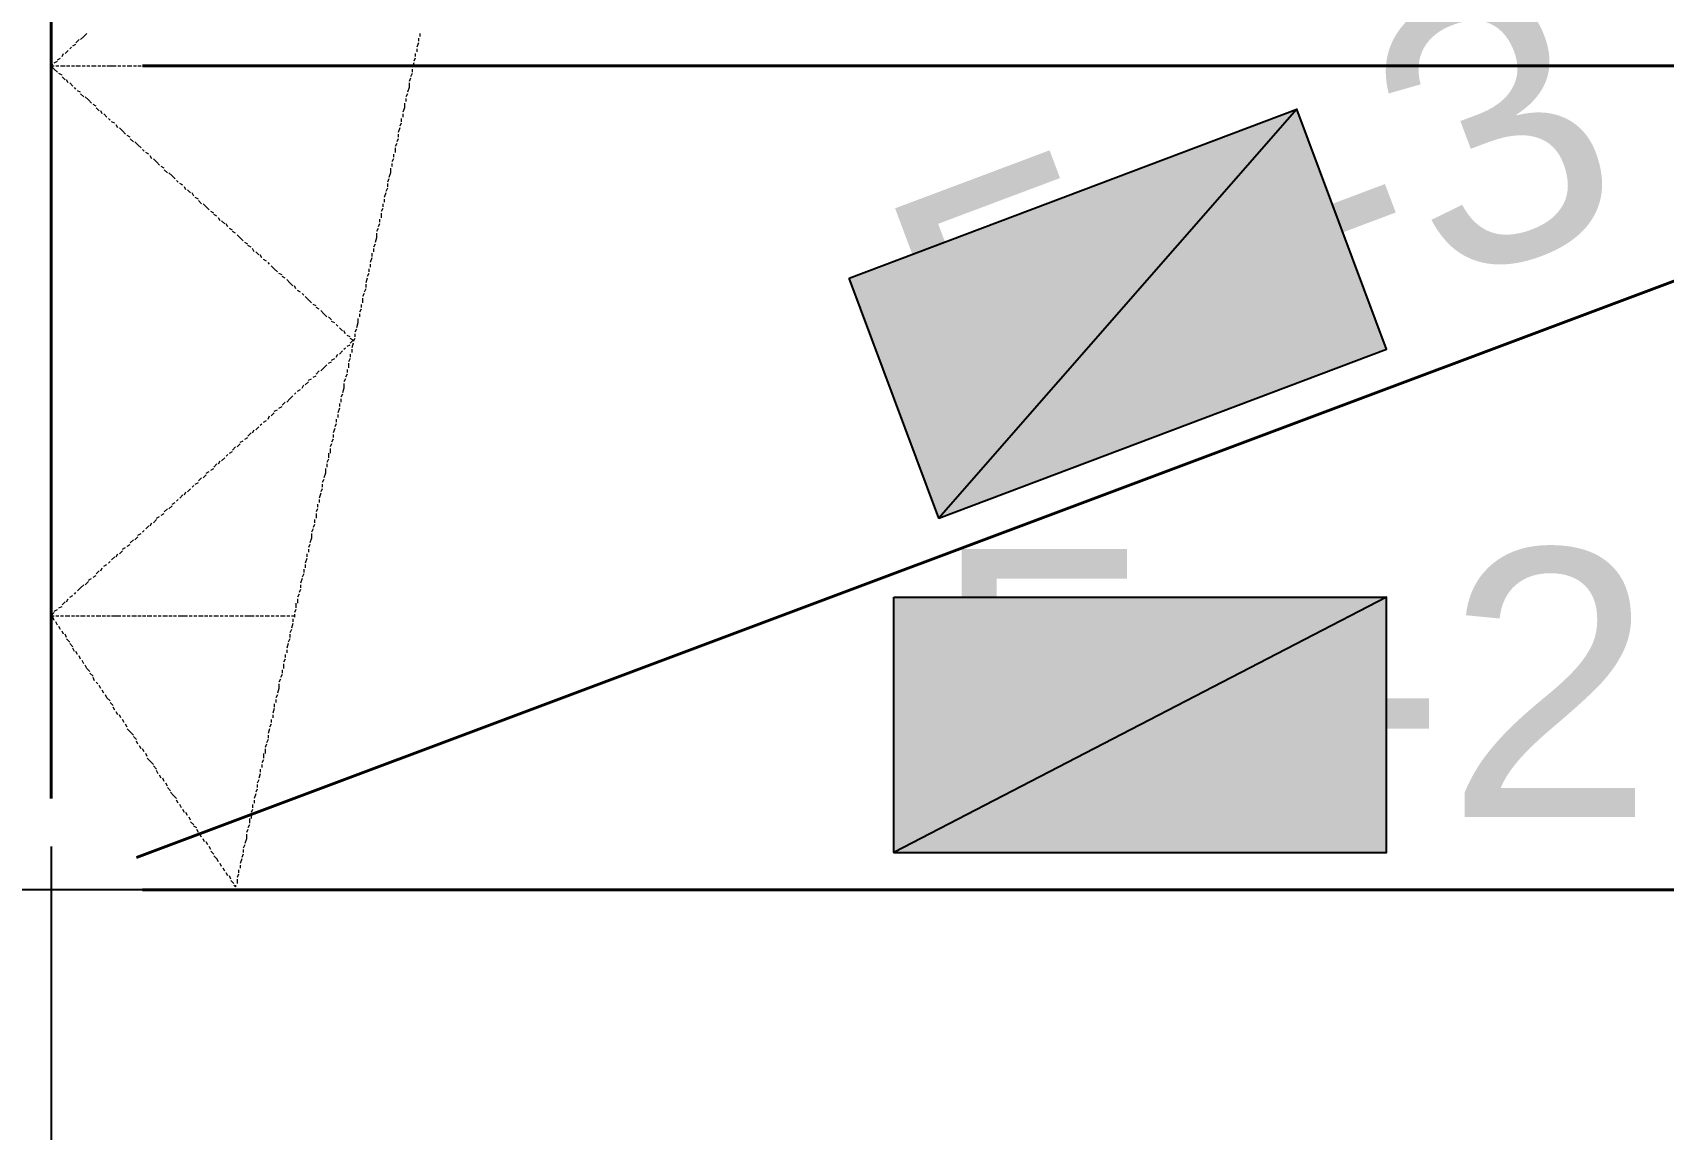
# Model space of a CAD drawing. Extents: x 8 to 21351, y 0 to 420.
# Drawn here: x 15722.33 to 15744.61, y 305.7 to 320.69 of the extents above; entities that cross this region are included whole.
import ezdxf

# ---------------------------------------------------------------- set-up
doc = ezdxf.new("R2010")
doc.units = 0
doc.styles.add('TEYPDFCAD_TEXT', font='arial.ttf')

msp = doc.modelspace()

# ---------------------------------------------------------------- hatches: boundary and pattern name
at = {"true_color": 0xffffff}
h = msp.add_hatch(color=0, dxfattribs=at)
h.paths.add_polyline_path([(15733.488, 317.331), (15739.605, 319.638), (15734.715, 314.05)])
h.paths.add_polyline_path([(15739.605, 319.638), (15734.715, 314.05), (15740.832, 316.357)])
h = msp.add_hatch(color=0, dxfattribs=at)
h.paths.add_polyline_path([(15734.101, 312.97), (15740.832, 312.97), (15734.101, 309.478)])
h.paths.add_polyline_path([(15740.832, 312.97), (15734.101, 309.478), (15740.832, 309.478)])

# ---------------------------------------------------------------- linework, layer by layer
at = {"color": 7, "lineweight": 40}
for p, q in [((15722.587, 397.743), (15722.587, 310.219)), ((15751.331, 320.23), (15723.836, 320.23)), ((15751.416, 319.786), (15723.751, 309.414)), ((15751.331, 308.97), (15723.836, 308.97))]:
    msp.add_line(p, q, dxfattribs=at)
at = {"color": 7, "lineweight": 25}
for p, q in [((15722.587, 333.565), (15722.587, 313.563)), ((15722.587, 312.081), (15722.587, 311.065)), ((15722.587, 309.562), (15722.587, 296.164)), ((15726.079, 308.97), (15706.077, 308.97)), ((15728.577, 308.97), (15727.582, 308.97)), ((15750.082, 308.97), (15730.08, 308.97))]:
    msp.add_line(p, q, dxfattribs=at)
at = {"color": 7, "lineweight": 5}
for p, q in [((15722.587, 320.675), (15722.587, 320.611)), ((15722.989, 320.59), (15723.031, 320.633)), ((15723.031, 320.633), (15723.074, 320.675)), ((15727.624, 320.675), (15727.624, 320.633)), ((15722.587, 320.59), (15722.587, 320.548)), ((15722.587, 320.527), (15722.587, 320.485)), ((15722.587, 320.463), (15722.587, 320.421)), ((15722.777, 320.4), (15722.82, 320.442)), ((15722.841, 320.463), (15722.862, 320.485)), ((15722.883, 320.506), (15722.925, 320.527)), ((15722.925, 320.548), (15722.968, 320.59)), ((15727.603, 320.548), (15727.582, 320.485)), ((15727.582, 320.463), (15727.582, 320.421)), ((15727.603, 320.611), (15727.603, 320.569)), ((15722.587, 320.4), (15722.587, 320.336)), ((15722.587, 320.315), (15722.587, 320.273)), ((15722.587, 320.23), (15722.608, 320.252)), ((15722.587, 320.252), (15722.587, 320.209)), ((15722.587, 320.23), (15722.629, 320.23)), ((15722.629, 320.188), (15722.587, 320.23)), ((15722.587, 320.188), (15722.587, 320.125)), ((15722.629, 320.273), (15722.671, 320.294)), ((15722.671, 320.146), (15722.629, 320.188)), ((15722.65, 320.23), (15722.693, 320.23)), ((15722.671, 320.315), (15722.714, 320.336)), ((15722.714, 320.23), (15722.777, 320.23)), ((15722.735, 320.358), (15722.756, 320.4)), ((15722.798, 320.23), (15722.841, 320.23)), ((15722.862, 320.23), (15722.904, 320.23)), ((15722.925, 320.23), (15722.989, 320.23)), ((15723.01, 320.23), (15723.052, 320.23)), ((15723.074, 320.23), (15723.116, 320.23)), ((15723.137, 320.23), (15723.201, 320.23)), ((15723.222, 320.23), (15723.264, 320.23)), ((15723.285, 320.23), (15723.328, 320.23)), ((15723.349, 320.23), (15723.412, 320.23)), ((15723.412, 320.23), (15723.476, 320.23)), ((15723.497, 320.23), (15723.539, 320.23)), ((15723.56, 320.23), (15723.603, 320.23)), ((15723.624, 320.23), (15723.687, 320.23)), ((15723.709, 320.23), (15723.751, 320.23)), ((15723.772, 320.23), (15723.814, 320.23)), ((15723.836, 320.23), (15723.899, 320.23)), ((15723.92, 320.23), (15723.963, 320.23)), ((15723.984, 320.23), (15724.026, 320.23)), ((15724.047, 320.23), (15724.111, 320.23)), ((15724.132, 320.23), (15724.174, 320.23)), ((15724.195, 320.23), (15724.238, 320.23)), ((15724.259, 320.23), (15724.322, 320.23)), ((15724.322, 320.23), (15724.386, 320.23)), ((15724.407, 320.23), (15724.449, 320.23)), ((15724.471, 320.23), (15724.513, 320.23)), ((15724.534, 320.23), (15724.598, 320.23)), ((15724.619, 320.23), (15724.661, 320.23)), ((15724.682, 320.23), (15724.725, 320.23)), ((15724.746, 320.23), (15724.809, 320.23)), ((15724.83, 320.23), (15724.873, 320.23)), ((15724.894, 320.23), (15724.936, 320.23)), ((15724.957, 320.23), (15725.021, 320.23)), ((15725.042, 320.23), (15725.084, 320.23)), ((15725.106, 320.23), (15725.148, 320.23)), ((15725.169, 320.23), (15725.233, 320.23)), ((15725.233, 320.23), (15725.296, 320.23)), ((15725.317, 320.23), (15725.36, 320.23)), ((15725.381, 320.23), (15725.423, 320.23)), ((15725.444, 320.23), (15725.508, 320.23)), ((15725.529, 320.23), (15725.571, 320.23)), ((15725.592, 320.23), (15725.635, 320.23)), ((15725.656, 320.23), (15725.719, 320.23)), ((15725.741, 320.23), (15725.783, 320.23)), ((15725.804, 320.23), (15725.846, 320.23)), ((15725.868, 320.23), (15725.931, 320.23)), ((15725.952, 320.23), (15725.995, 320.23)), ((15726.016, 320.23), (15726.058, 320.23)), ((15726.079, 320.23), (15726.143, 320.23)), ((15726.143, 320.23), (15726.206, 320.23)), ((15726.227, 320.23), (15726.27, 320.23)), ((15726.291, 320.23), (15726.333, 320.23)), ((15726.354, 320.23), (15726.418, 320.23)), ((15726.439, 320.23), (15726.481, 320.23)), ((15726.503, 320.23), (15726.545, 320.23)), ((15726.566, 320.23), (15726.63, 320.23)), ((15726.651, 320.23), (15726.693, 320.23)), ((15726.714, 320.23), (15726.757, 320.23)), ((15726.778, 320.23), (15726.841, 320.23)), ((15726.862, 320.23), (15726.905, 320.23)), ((15726.926, 320.23), (15726.968, 320.23)), ((15726.989, 320.23), (15727.032, 320.23)), ((15727.053, 320.23), (15727.116, 320.23)), ((15727.138, 320.23), (15727.18, 320.23)), ((15727.201, 320.23), (15727.243, 320.23)), ((15727.265, 320.23), (15727.328, 320.23)), ((15727.349, 320.23), (15727.392, 320.23)), ((15727.413, 320.23), (15727.455, 320.23)), ((15727.476, 320.23), (15727.54, 320.23)), ((15727.54, 320.273), (15727.519, 320.209)), ((15727.519, 320.188), (15727.519, 320.146)), ((15727.561, 320.336), (15727.54, 320.294)), ((15727.561, 320.4), (15727.561, 320.358)), ((15722.587, 320.103), (15722.587, 320.061)), ((15722.587, 320.04), (15722.587, 319.998)), ((15722.587, 319.976), (15722.587, 319.913)), ((15722.735, 320.103), (15722.693, 320.125)), ((15722.777, 320.04), (15722.735, 320.082)), ((15722.82, 319.998), (15722.798, 320.04)), ((15722.883, 319.955), (15722.841, 319.998)), ((15727.497, 320.061), (15727.476, 320.019)), ((15727.476, 319.998), (15727.476, 319.934)), ((15727.519, 320.125), (15727.497, 320.082)), ((15722.587, 319.892), (15722.587, 319.849)), ((15722.587, 319.828), (15722.587, 319.786)), ((15722.587, 319.765), (15722.587, 319.701)), ((15722.925, 319.913), (15722.904, 319.934)), ((15722.989, 319.871), (15722.947, 319.892)), ((15723.031, 319.807), (15722.989, 319.849)), ((15723.095, 319.765), (15723.052, 319.807)), ((15723.137, 319.723), (15723.095, 319.765)), ((15727.455, 319.849), (15727.434, 319.807)), ((15727.434, 319.786), (15727.434, 319.744)), ((15727.476, 319.934), (15727.455, 319.871)), ((15722.587, 319.68), (15722.587, 319.638)), ((15722.587, 319.617), (15722.587, 319.574)), ((15722.587, 319.553), (15722.587, 319.511)), ((15723.201, 319.68), (15723.158, 319.701)), ((15723.243, 319.617), (15723.201, 319.659)), ((15723.285, 319.574), (15723.264, 319.617)), ((15723.349, 319.532), (15723.306, 319.574)), ((15727.413, 319.659), (15727.392, 319.596)), ((15727.392, 319.574), (15727.392, 319.532)), ((15727.413, 319.723), (15727.413, 319.659)), ((15722.587, 319.49), (15722.587, 319.426)), ((15722.587, 319.405), (15722.587, 319.363)), ((15722.587, 319.341), (15722.587, 319.299)), ((15723.391, 319.49), (15723.37, 319.511)), ((15723.455, 319.447), (15723.412, 319.468)), ((15723.497, 319.384), (15723.476, 319.426)), ((15723.56, 319.341), (15723.518, 319.384)), ((15723.603, 319.299), (15723.56, 319.341)), ((15727.349, 319.384), (15727.328, 319.32)), ((15727.328, 319.299), (15727.328, 319.257)), ((15727.37, 319.447), (15727.349, 319.405)), ((15727.37, 319.511), (15727.37, 319.468)), ((15722.587, 319.278), (15722.587, 319.214)), ((15722.587, 319.193), (15722.587, 319.151)), ((15722.587, 319.13), (15722.587, 319.087)), ((15722.587, 319.066), (15722.587, 319.003)), ((15723.666, 319.257), (15723.624, 319.278)), ((15723.709, 319.193), (15723.666, 319.236)), ((15723.772, 319.151), (15723.73, 319.193)), ((15723.814, 319.109), (15723.772, 319.151)), ((15723.857, 319.066), (15723.836, 319.087)), ((15727.307, 319.172), (15727.286, 319.13)), ((15727.286, 319.109), (15727.286, 319.045)), ((15727.328, 319.236), (15727.307, 319.193)), ((15722.587, 318.982), (15722.587, 318.939)), ((15722.587, 318.918), (15722.587, 318.876)), ((15722.587, 318.855), (15722.587, 318.791)), ((15723.92, 319.024), (15723.878, 319.045)), ((15723.963, 318.961), (15723.941, 319.003)), ((15724.026, 318.918), (15723.984, 318.961)), ((15724.068, 318.876), (15724.026, 318.918)), ((15724.132, 318.834), (15724.09, 318.855)), ((15727.265, 318.961), (15727.243, 318.918)), ((15727.243, 318.897), (15727.243, 318.855)), ((15727.265, 319.024), (15727.265, 318.982)), ((15722.587, 318.77), (15722.587, 318.728)), ((15722.587, 318.706), (15722.587, 318.664)), ((15722.587, 318.643), (15722.587, 318.601)), ((15724.174, 318.77), (15724.132, 318.812)), ((15724.238, 318.728), (15724.195, 318.77)), ((15724.28, 318.685), (15724.238, 318.728)), ((15724.322, 318.643), (15724.301, 318.664)), ((15724.386, 318.601), (15724.344, 318.622)), ((15727.201, 318.685), (15727.18, 318.643)), ((15727.18, 318.622), (15727.18, 318.579)), ((15727.222, 318.77), (15727.201, 318.706)), ((15727.222, 318.834), (15727.222, 318.77)), ((15722.587, 318.579), (15722.587, 318.516)), ((15722.587, 318.495), (15722.587, 318.452)), ((15722.587, 318.431), (15722.587, 318.389)), ((15724.428, 318.537), (15724.407, 318.579)), ((15724.492, 318.495), (15724.449, 318.537)), ((15724.534, 318.452), (15724.513, 318.495)), ((15724.598, 318.41), (15724.555, 318.431)), ((15727.159, 318.495), (15727.138, 318.431)), ((15727.138, 318.41), (15727.138, 318.368)), ((15727.18, 318.558), (15727.159, 318.516)), ((15722.587, 318.368), (15722.587, 318.304)), ((15722.587, 318.283), (15722.587, 318.241)), ((15722.587, 318.22), (15722.587, 318.177)), ((15724.64, 318.347), (15724.598, 318.389)), ((15724.703, 318.304), (15724.661, 318.347)), ((15724.746, 318.262), (15724.703, 318.304)), ((15724.809, 318.22), (15724.767, 318.241)), ((15724.852, 318.177), (15724.809, 318.199)), ((15727.116, 318.283), (15727.095, 318.241)), ((15727.095, 318.22), (15727.095, 318.156)), ((15727.116, 318.347), (15727.116, 318.304)), ((15722.587, 318.156), (15722.587, 318.093)), ((15722.587, 318.072), (15722.587, 318.029)), ((15722.587, 318.008), (15722.587, 317.966)), ((15724.894, 318.114), (15724.873, 318.156)), ((15724.957, 318.072), (15724.915, 318.114)), ((15725, 318.029), (15724.979, 318.072)), ((15725.063, 317.987), (15725.021, 318.008)), ((15725.106, 317.944), (15725.063, 317.966)), ((15727.053, 318.008), (15727.032, 317.966)), ((15727.074, 318.072), (15727.053, 318.029)), ((15727.074, 318.135), (15727.074, 318.093)), ((15722.587, 317.944), (15722.587, 317.881)), ((15722.587, 317.86), (15722.587, 317.817)), ((15722.587, 317.796), (15722.587, 317.754)), ((15722.587, 317.733), (15722.587, 317.69)), ((15725.169, 317.881), (15725.127, 317.923)), ((15725.211, 317.839), (15725.169, 317.881)), ((15725.275, 317.796), (15725.233, 317.817)), ((15725.317, 317.754), (15725.275, 317.775)), ((15725.36, 317.69), (15725.338, 317.733)), ((15727.011, 317.796), (15726.989, 317.754)), ((15726.989, 317.733), (15726.989, 317.69)), ((15727.032, 317.881), (15727.011, 317.817)), ((15727.032, 317.944), (15727.032, 317.881)), ((15722.587, 317.669), (15722.587, 317.606)), ((15722.587, 317.585), (15722.587, 317.542)), ((15722.587, 317.521), (15722.587, 317.479)), ((15725.423, 317.648), (15725.381, 317.69)), ((15725.465, 317.606), (15725.444, 317.648)), ((15725.529, 317.563), (15725.487, 317.585)), ((15725.571, 317.521), (15725.55, 317.542)), ((15726.968, 317.606), (15726.947, 317.542)), ((15726.947, 317.521), (15726.947, 317.479)), ((15726.968, 317.669), (15726.968, 317.627)), ((15722.587, 317.458), (15722.587, 317.394)), ((15722.587, 317.373), (15722.587, 317.331)), ((15722.587, 317.31), (15722.587, 317.267)), ((15725.635, 317.458), (15725.592, 317.5)), ((15725.677, 317.415), (15725.635, 317.458)), ((15725.741, 317.373), (15725.698, 317.394)), ((15725.783, 317.331), (15725.741, 317.352)), ((15725.846, 317.267), (15725.804, 317.31)), ((15726.905, 317.331), (15726.884, 317.267)), ((15726.926, 317.394), (15726.905, 317.352)), ((15726.926, 317.458), (15726.926, 317.415)), ((15722.587, 317.246), (15722.587, 317.183)), ((15722.587, 317.161), (15722.587, 317.119)), ((15722.587, 317.098), (15722.587, 317.055)), ((15725.889, 317.225), (15725.846, 317.267)), ((15725.931, 317.183), (15725.91, 317.225)), ((15725.995, 317.14), (15725.952, 317.161)), ((15726.037, 317.098), (15726.016, 317.119)), ((15726.1, 317.034), (15726.058, 317.077)), ((15726.862, 317.119), (15726.841, 317.077)), ((15726.884, 317.183), (15726.862, 317.14)), ((15726.884, 317.246), (15726.884, 317.204)), ((15722.587, 317.034), (15722.587, 316.971)), ((15722.587, 316.95), (15722.587, 316.907)), ((15722.587, 316.886), (15722.587, 316.844)), ((15726.143, 316.992), (15726.1, 317.034)), ((15726.206, 316.95), (15726.164, 316.971)), ((15726.249, 316.907), (15726.206, 316.928)), ((15726.312, 316.844), (15726.27, 316.886)), ((15726.354, 316.801), (15726.312, 316.844)), ((15726.82, 316.907), (15726.799, 316.865)), ((15726.799, 316.844), (15726.799, 316.801)), ((15726.82, 316.971), (15726.82, 316.928)), ((15726.841, 317.055), (15726.841, 316.992)), ((15722.587, 316.823), (15722.587, 316.78)), ((15722.587, 316.759), (15722.587, 316.696)), ((15722.587, 316.675), (15722.587, 316.632)), ((15726.418, 316.759), (15726.376, 316.801)), ((15726.46, 316.717), (15726.418, 316.738)), ((15726.503, 316.675), (15726.481, 316.696)), ((15726.566, 316.611), (15726.524, 316.653)), ((15726.757, 316.632), (15726.735, 316.59)), ((15726.778, 316.717), (15726.757, 316.653)), ((15726.778, 316.78), (15726.778, 316.717)), ((15722.587, 316.611), (15722.587, 316.569)), ((15722.587, 316.548), (15722.587, 316.484)), ((15722.587, 316.463), (15722.587, 316.42)), ((15722.587, 316.399), (15722.587, 316.357)), ((15726.608, 316.569), (15726.587, 316.611)), ((15726.672, 316.526), (15726.63, 316.548)), ((15726.63, 316.399), (15726.672, 316.42)), ((15726.714, 316.484), (15726.672, 316.505)), ((15726.672, 316.442), (15726.714, 316.484)), ((15726.714, 316.442), (15726.693, 316.378)), ((15726.735, 316.505), (15726.714, 316.463)), ((15726.735, 316.569), (15726.735, 316.526)), ((15722.587, 316.336), (15722.587, 316.272)), ((15722.587, 316.251), (15722.587, 316.209)), ((15722.587, 316.188), (15722.587, 316.145)), ((15726.376, 316.166), (15726.418, 316.188)), ((15726.418, 316.209), (15726.46, 316.23)), ((15726.481, 316.251), (15726.503, 316.293)), ((15726.524, 316.293), (15726.566, 316.336)), ((15726.587, 316.357), (15726.608, 316.378)), ((15726.672, 316.23), (15726.651, 316.188)), ((15726.672, 316.293), (15726.672, 316.251)), ((15726.693, 316.357), (15726.693, 316.315)), ((15722.587, 316.124), (15722.587, 316.061)), ((15722.587, 316.039), (15722.587, 315.997)), ((15722.587, 315.976), (15722.587, 315.934)), ((15726.1, 315.934), (15726.143, 315.955)), ((15726.164, 315.976), (15726.206, 315.997)), ((15726.206, 316.018), (15726.249, 316.061)), ((15726.27, 316.061), (15726.312, 316.103)), ((15726.312, 316.103), (15726.354, 316.145)), ((15726.608, 315.955), (15726.587, 315.913)), ((15726.63, 316.018), (15726.608, 315.976)), ((15726.63, 316.082), (15726.63, 316.039)), ((15726.651, 316.166), (15726.651, 316.103)), ((15722.587, 315.913), (15722.587, 315.87)), ((15722.587, 315.849), (15722.587, 315.786)), ((15722.587, 315.764), (15722.587, 315.722)), ((15725.91, 315.743), (15725.931, 315.764)), ((15725.952, 315.786), (15725.995, 315.807)), ((15726.016, 315.828), (15726.037, 315.87)), ((15726.058, 315.87), (15726.1, 315.913)), ((15726.566, 315.743), (15726.545, 315.701)), ((15726.587, 315.828), (15726.566, 315.764)), ((15726.587, 315.891), (15726.587, 315.828)), ((15722.587, 315.701), (15722.587, 315.658)), ((15722.587, 315.637), (15722.587, 315.574)), ((15722.587, 315.553), (15722.587, 315.51)), ((15725.635, 315.51), (15725.677, 315.531)), ((15725.698, 315.553), (15725.741, 315.574)), ((15725.741, 315.595), (15725.783, 315.637)), ((15725.804, 315.637), (15725.846, 315.68)), ((15725.846, 315.68), (15725.889, 315.722)), ((15726.524, 315.553), (15726.503, 315.489)), ((15726.524, 315.616), (15726.524, 315.574)), ((15726.545, 315.68), (15726.545, 315.637)), ((15722.587, 315.489), (15722.587, 315.447)), ((15722.587, 315.426), (15722.587, 315.362)), ((15722.587, 315.341), (15722.587, 315.299)), ((15725.381, 315.256), (15725.423, 315.299)), ((15725.444, 315.32), (15725.465, 315.341)), ((15725.487, 315.362), (15725.529, 315.383)), ((15725.55, 315.404), (15725.571, 315.447)), ((15725.592, 315.447), (15725.635, 315.489)), ((15726.481, 315.341), (15726.46, 315.299)), ((15726.481, 315.404), (15726.481, 315.362)), ((15726.503, 315.468), (15726.503, 315.426)), ((15722.587, 315.277), (15722.587, 315.235)), ((15722.587, 315.214), (15722.587, 315.151)), ((15722.587, 315.129), (15722.587, 315.087)), ((15722.587, 315.066), (15722.587, 315.024)), ((15725.127, 315.024), (15725.169, 315.066)), ((15725.169, 315.087), (15725.211, 315.108)), ((15725.233, 315.129), (15725.275, 315.151)), ((15725.275, 315.172), (15725.317, 315.214)), ((15725.338, 315.214), (15725.36, 315.256)), ((15726.418, 315.066), (15726.397, 315.024)), ((15726.439, 315.129), (15726.418, 315.087)), ((15726.46, 315.277), (15726.439, 315.214)), ((15726.439, 315.193), (15726.439, 315.151)), ((15722.587, 315.002), (15722.587, 314.96)), ((15722.587, 314.939), (15722.587, 314.875)), ((15722.587, 314.854), (15722.587, 314.812)), ((15724.873, 314.791), (15724.894, 314.833)), ((15724.915, 314.833), (15724.957, 314.875)), ((15724.979, 314.896), (15725, 314.918)), ((15725.021, 314.939), (15725.063, 314.96)), ((15725.063, 314.981), (15725.106, 315.024)), ((15726.376, 314.854), (15726.354, 314.812)), ((15726.376, 314.939), (15726.376, 314.875)), ((15726.397, 315.002), (15726.397, 314.939)), ((15722.587, 314.791), (15722.587, 314.748)), ((15722.587, 314.727), (15722.587, 314.664)), ((15722.587, 314.642), (15722.587, 314.6)), ((15724.661, 314.6), (15724.703, 314.642)), ((15724.703, 314.664), (15724.746, 314.685)), ((15724.767, 314.706), (15724.809, 314.727)), ((15724.809, 314.748), (15724.852, 314.791)), ((15726.333, 314.664), (15726.312, 314.6)), ((15726.333, 314.727), (15726.333, 314.664)), ((15726.354, 314.791), (15726.354, 314.748)), ((15722.587, 314.579), (15722.587, 314.537)), ((15722.587, 314.515), (15722.587, 314.452)), ((15722.587, 314.431), (15722.587, 314.389)), ((15724.407, 314.367), (15724.428, 314.41)), ((15724.449, 314.41), (15724.492, 314.452)), ((15724.513, 314.473), (15724.534, 314.494)), ((15724.555, 314.515), (15724.598, 314.537)), ((15724.598, 314.558), (15724.64, 314.6)), ((15726.27, 314.389), (15726.249, 314.325)), ((15726.291, 314.452), (15726.27, 314.41)), ((15726.312, 314.579), (15726.291, 314.537)), ((15726.291, 314.515), (15726.291, 314.473)), ((15722.587, 314.367), (15722.587, 314.325)), ((15722.587, 314.304), (15722.587, 314.24)), ((15722.587, 314.24), (15722.587, 314.177)), ((15724.132, 314.134), (15724.174, 314.177)), ((15724.195, 314.177), (15724.238, 314.219)), ((15724.238, 314.24), (15724.28, 314.262)), ((15724.301, 314.283), (15724.322, 314.304)), ((15724.344, 314.325), (15724.386, 314.367)), ((15726.227, 314.177), (15726.206, 314.134)), ((15726.227, 314.24), (15726.227, 314.198)), ((15726.249, 314.304), (15726.249, 314.262)), ((15722.587, 314.156), (15722.587, 314.113)), ((15722.587, 314.092), (15722.587, 314.05)), ((15722.587, 314.029), (15722.587, 313.965)), ((15722.587, 313.944), (15722.587, 313.902)), ((15723.878, 313.902), (15723.92, 313.944)), ((15723.941, 313.944), (15723.963, 313.986)), ((15723.984, 313.986), (15724.026, 314.029)), ((15724.026, 314.05), (15724.068, 314.071)), ((15724.09, 314.092), (15724.132, 314.113)), ((15726.185, 313.965), (15726.164, 313.923)), ((15726.185, 314.029), (15726.185, 313.986)), ((15726.206, 314.113), (15726.206, 314.05)), ((15722.587, 313.88), (15722.587, 313.838)), ((15722.587, 313.817), (15722.587, 313.753)), ((15722.587, 313.732), (15722.587, 313.69)), ((15723.666, 313.711), (15723.709, 313.753)), ((15723.73, 313.753), (15723.772, 313.796)), ((15723.772, 313.817), (15723.814, 313.838)), ((15723.836, 313.859), (15723.857, 313.88)), ((15726.143, 313.775), (15726.122, 313.711)), ((15726.164, 313.902), (15726.143, 313.859)), ((15726.143, 313.838), (15726.143, 313.775)), ((15722.587, 313.669), (15722.587, 313.627)), ((15722.587, 313.605), (15722.587, 313.542)), ((15722.587, 313.521), (15722.587, 313.478)), ((15723.412, 313.478), (15723.455, 313.521)), ((15723.476, 313.521), (15723.497, 313.563)), ((15723.518, 313.563), (15723.56, 313.605)), ((15723.56, 313.627), (15723.603, 313.648)), ((15723.624, 313.669), (15723.666, 313.69)), ((15726.079, 313.5), (15726.058, 313.436)), ((15726.079, 313.563), (15726.079, 313.521)), ((15726.122, 313.69), (15726.1, 313.648)), ((15726.1, 313.627), (15726.1, 313.584)), ((15722.587, 313.457), (15722.587, 313.415)), ((15722.587, 313.394), (15722.587, 313.33)), ((15722.587, 313.33), (15722.587, 313.267)), ((15723.201, 313.288), (15723.243, 313.33)), ((15723.264, 313.33), (15723.285, 313.372)), ((15723.306, 313.394), (15723.349, 313.415)), ((15723.37, 313.436), (15723.391, 313.457)), ((15726.037, 313.288), (15726.016, 313.245)), ((15726.037, 313.351), (15726.037, 313.309)), ((15726.058, 313.415), (15726.058, 313.372)), ((15722.587, 313.245), (15722.587, 313.203)), ((15722.587, 313.182), (15722.587, 313.14)), ((15722.587, 313.118), (15722.587, 313.055)), ((15722.947, 313.055), (15722.989, 313.097)), ((15722.989, 313.097), (15723.031, 313.14)), ((15723.052, 313.14), (15723.095, 313.182)), ((15723.095, 313.203), (15723.137, 313.224)), ((15723.158, 313.245), (15723.201, 313.267)), ((15725.995, 313.076), (15725.973, 313.034)), ((15726.016, 313.224), (15725.995, 313.161)), ((15725.995, 313.14), (15725.995, 313.097)), ((15722.587, 313.034), (15722.587, 312.991)), ((15722.587, 312.97), (15722.587, 312.928)), ((15722.587, 312.907), (15722.587, 312.843)), ((15722.693, 312.822), (15722.735, 312.843)), ((15722.735, 312.865), (15722.777, 312.907)), ((15722.798, 312.907), (15722.82, 312.949)), ((15722.841, 312.97), (15722.883, 312.991)), ((15722.904, 313.013), (15722.925, 313.034)), ((15725.931, 312.886), (15725.931, 312.822)), ((15725.973, 313.013), (15725.952, 312.97)), ((15725.952, 312.949), (15725.952, 312.886)), ((15722.587, 312.822), (15722.587, 312.78)), ((15722.587, 312.716), (15722.629, 312.759)), ((15722.587, 312.759), (15722.587, 312.716)), ((15722.608, 312.695), (15722.587, 312.716)), ((15722.587, 312.716), (15722.629, 312.716)), ((15722.629, 312.653), (15722.608, 312.695)), ((15722.629, 312.78), (15722.671, 312.801)), ((15722.65, 312.716), (15722.693, 312.716)), ((15722.671, 312.589), (15722.65, 312.632)), ((15722.714, 312.716), (15722.756, 312.716)), ((15722.777, 312.716), (15722.841, 312.716)), ((15722.862, 312.716), (15722.904, 312.716)), ((15722.925, 312.716), (15722.968, 312.716)), ((15722.989, 312.716), (15723.052, 312.716)), ((15723.074, 312.716), (15723.116, 312.716)), ((15723.137, 312.716), (15723.179, 312.716)), ((15723.201, 312.716), (15723.264, 312.716)), ((15723.285, 312.716), (15723.328, 312.716)), ((15723.349, 312.716), (15723.391, 312.716)), ((15723.412, 312.716), (15723.476, 312.716)), ((15723.476, 312.716), (15723.539, 312.716)), ((15723.56, 312.716), (15723.603, 312.716)), ((15723.624, 312.716), (15723.666, 312.716)), ((15723.687, 312.716), (15723.751, 312.716)), ((15723.772, 312.716), (15723.814, 312.716)), ((15723.836, 312.716), (15723.878, 312.716)), ((15723.899, 312.716), (15723.963, 312.716)), ((15723.984, 312.716), (15724.026, 312.716)), ((15724.047, 312.716), (15724.09, 312.716)), ((15724.111, 312.716), (15724.174, 312.716)), ((15724.195, 312.716), (15724.238, 312.716)), ((15724.259, 312.716), (15724.301, 312.716)), ((15724.322, 312.716), (15724.386, 312.716)), ((15724.386, 312.716), (15724.449, 312.716)), ((15724.471, 312.716), (15724.513, 312.716)), ((15724.534, 312.716), (15724.576, 312.716)), ((15724.598, 312.716), (15724.661, 312.716)), ((15724.682, 312.716), (15724.725, 312.716)), ((15724.746, 312.716), (15724.788, 312.716)), ((15724.809, 312.716), (15724.873, 312.716)), ((15724.894, 312.716), (15724.936, 312.716)), ((15724.957, 312.716), (15725, 312.716)), ((15725.021, 312.716), (15725.084, 312.716)), ((15725.106, 312.716), (15725.148, 312.716)), ((15725.169, 312.716), (15725.211, 312.716)), ((15725.233, 312.716), (15725.296, 312.716)), ((15725.296, 312.716), (15725.36, 312.716)), ((15725.381, 312.716), (15725.423, 312.716)), ((15725.444, 312.716), (15725.487, 312.716)), ((15725.508, 312.716), (15725.571, 312.716)), ((15725.592, 312.716), (15725.635, 312.716)), ((15725.656, 312.716), (15725.698, 312.716)), ((15725.719, 312.716), (15725.783, 312.716)), ((15725.804, 312.716), (15725.846, 312.716)), ((15725.868, 312.716), (15725.91, 312.716)), ((15725.889, 312.61), (15725.868, 312.547)), ((15725.889, 312.674), (15725.889, 312.632)), ((15725.931, 312.801), (15725.91, 312.759)), ((15725.91, 312.738), (15725.91, 312.695)), ((15722.714, 312.526), (15722.693, 312.568)), ((15722.756, 312.462), (15722.735, 312.505)), ((15722.798, 312.42), (15722.777, 312.462)), ((15722.841, 312.356), (15722.798, 312.399)), ((15725.846, 312.399), (15725.825, 312.356)), ((15725.868, 312.526), (15725.846, 312.483)), ((15725.846, 312.462), (15725.846, 312.42)), ((15722.883, 312.293), (15722.841, 312.335)), ((15722.904, 312.229), (15722.883, 312.272)), ((15722.947, 312.187), (15722.925, 312.229)), ((15722.989, 312.124), (15722.968, 312.166)), ((15725.783, 312.187), (15725.783, 312.145)), ((15725.825, 312.335), (15725.804, 312.272)), ((15725.804, 312.251), (15725.804, 312.208)), ((15723.031, 312.06), (15723.01, 312.103)), ((15723.074, 311.997), (15723.052, 312.039)), ((15723.116, 311.954), (15723.074, 311.997)), ((15725.741, 311.976), (15725.741, 311.933)), ((15725.783, 312.124), (15725.762, 312.081)), ((15725.762, 312.06), (15725.762, 311.997)), ((15723.158, 311.891), (15723.116, 311.933)), ((15723.179, 311.827), (15723.158, 311.87)), ((15723.222, 311.785), (15723.201, 311.806)), ((15723.264, 311.721), (15723.243, 311.764)), ((15725.698, 311.721), (15725.677, 311.658)), ((15725.719, 311.849), (15725.698, 311.806)), ((15725.698, 311.785), (15725.698, 311.721)), ((15725.741, 311.912), (15725.719, 311.87)), ((15723.306, 311.658), (15723.285, 311.7)), ((15723.349, 311.594), (15723.328, 311.637)), ((15723.391, 311.552), (15723.349, 311.594)), ((15723.433, 311.489), (15723.391, 311.531)), ((15725.635, 311.51), (15725.635, 311.467)), ((15725.677, 311.637), (15725.656, 311.594)), ((15725.656, 311.573), (15725.656, 311.531)), ((15723.455, 311.425), (15723.433, 311.467)), ((15723.497, 311.362), (15723.476, 311.404)), ((15723.539, 311.319), (15723.518, 311.362)), ((15723.582, 311.256), (15723.56, 311.298)), ((15725.592, 311.298), (15725.592, 311.256)), ((15725.635, 311.446), (15725.614, 311.383)), ((15725.614, 311.362), (15725.614, 311.319)), ((15723.624, 311.192), (15723.603, 311.235)), ((15723.666, 311.129), (15723.624, 311.171)), ((15723.709, 311.086), (15723.666, 311.129)), ((15723.751, 311.023), (15723.709, 311.065)), ((15725.571, 311.171), (15725.55, 311.108)), ((15725.55, 311.086), (15725.55, 311.044)), ((15725.592, 311.235), (15725.571, 311.192)), ((15723.772, 310.959), (15723.751, 311.002)), ((15723.814, 310.896), (15723.793, 310.938)), ((15723.857, 310.854), (15723.836, 310.896)), ((15723.899, 310.79), (15723.878, 310.832)), ((15725.487, 310.832), (15725.487, 310.769)), ((15725.529, 310.959), (15725.508, 310.917)), ((15725.508, 310.896), (15725.508, 310.832)), ((15725.55, 311.023), (15725.529, 310.981)), ((15723.941, 310.727), (15723.899, 310.769)), ((15723.984, 310.684), (15723.941, 310.727)), ((15724.026, 310.621), (15723.984, 310.663)), ((15724.047, 310.557), (15724.026, 310.6)), ((15725.444, 310.621), (15725.444, 310.579)), ((15725.487, 310.748), (15725.465, 310.705)), ((15725.465, 310.684), (15725.465, 310.642)), ((15724.09, 310.494), (15724.068, 310.536)), ((15724.132, 310.452), (15724.111, 310.494)), ((15724.174, 310.388), (15724.153, 310.43)), ((15725.423, 310.473), (15725.402, 310.43)), ((15725.402, 310.409), (15725.402, 310.367)), ((15725.444, 310.557), (15725.423, 310.494)), ((15724.217, 310.324), (15724.174, 310.367)), ((15724.259, 310.261), (15724.217, 310.303)), ((15724.301, 310.219), (15724.259, 310.261)), ((15724.322, 310.155), (15724.301, 310.197)), ((15725.381, 310.282), (15725.36, 310.219)), ((15725.36, 310.197), (15725.36, 310.155)), ((15725.402, 310.346), (15725.381, 310.303)), ((15724.365, 310.092), (15724.344, 310.134)), ((15724.407, 310.028), (15724.386, 310.07)), ((15724.449, 309.986), (15724.428, 310.028)), ((15724.492, 309.922), (15724.471, 309.965)), ((15725.296, 309.943), (15725.296, 309.88)), ((15725.338, 310.07), (15725.317, 310.028)), ((15725.317, 310.007), (15725.317, 309.943)), ((15725.338, 310.134), (15725.338, 310.092)), ((15724.534, 309.859), (15724.492, 309.901)), ((15724.576, 309.817), (15724.534, 309.838)), ((15724.598, 309.753), (15724.576, 309.795)), ((15724.64, 309.69), (15724.619, 309.732)), ((15725.275, 309.795), (15725.254, 309.753)), ((15725.254, 309.732), (15725.254, 309.668)), ((15725.296, 309.859), (15725.275, 309.817)), ((15724.682, 309.626), (15724.661, 309.668)), ((15724.725, 309.584), (15724.703, 309.626)), ((15724.767, 309.52), (15724.746, 309.562)), ((15724.809, 309.457), (15724.767, 309.499)), ((15725.233, 309.584), (15725.211, 309.541)), ((15725.211, 309.52), (15725.211, 309.478)), ((15725.254, 309.668), (15725.233, 309.605)), ((15724.852, 309.393), (15724.809, 309.435)), ((15724.873, 309.351), (15724.852, 309.393)), ((15724.915, 309.287), (15724.894, 309.33)), ((15724.957, 309.224), (15724.936, 309.266)), ((15725.19, 309.393), (15725.169, 309.33)), ((15725.169, 309.308), (15725.169, 309.266)), ((15725.211, 309.457), (15725.19, 309.414)), ((15725, 309.16), (15724.979, 309.203)), ((15725.042, 309.118), (15725.021, 309.16)), ((15725.084, 309.055), (15725.042, 309.097)), ((15725.148, 309.182), (15725.127, 309.139)), ((15725.127, 309.118), (15725.127, 309.055)), ((15725.148, 309.245), (15725.148, 309.203)), ((15725.106, 309.012), (15725.084, 309.033)), ((15725.106, 309.033), (15725.106, 309.012))]:
    msp.add_line(p, q, dxfattribs=at)
at = {"color": 0, "lineweight": 0, "true_color": 0xffffff}
for p, q in [((15734.715, 314.05), (15740.832, 316.357)), ((15734.101, 309.478), (15740.832, 309.478))]:
    msp.add_line(p, q, dxfattribs=at)
at = {"color": 0, "true_color": 0xffffff}
for points in [[(15733.488, 317.331), (15739.605, 319.638), (15734.715, 314.05)], [(15739.605, 319.638), (15734.715, 314.05), (15740.832, 316.357)], [(15734.101, 312.97), (15740.832, 312.97), (15734.101, 309.478)], [(15740.832, 312.97), (15734.101, 309.478), (15740.832, 309.478)]]:
    msp.add_lwpolyline(points, close=True, dxfattribs=at)

# ---------------------------------------------------------------- texts
at = {"color": 7, "style": 'TEYPDFCAD_TEXT'}
msp.add_text('Гс-3', height=3.6618, rotation=20.5829, dxfattribs=at).set_placement((15735.012, 314.706))
msp.add_text('Гс-2', height=3.6618, dxfattribs=at).set_placement((15734.609, 309.965))

doc.saveas('drawing.dxf')
